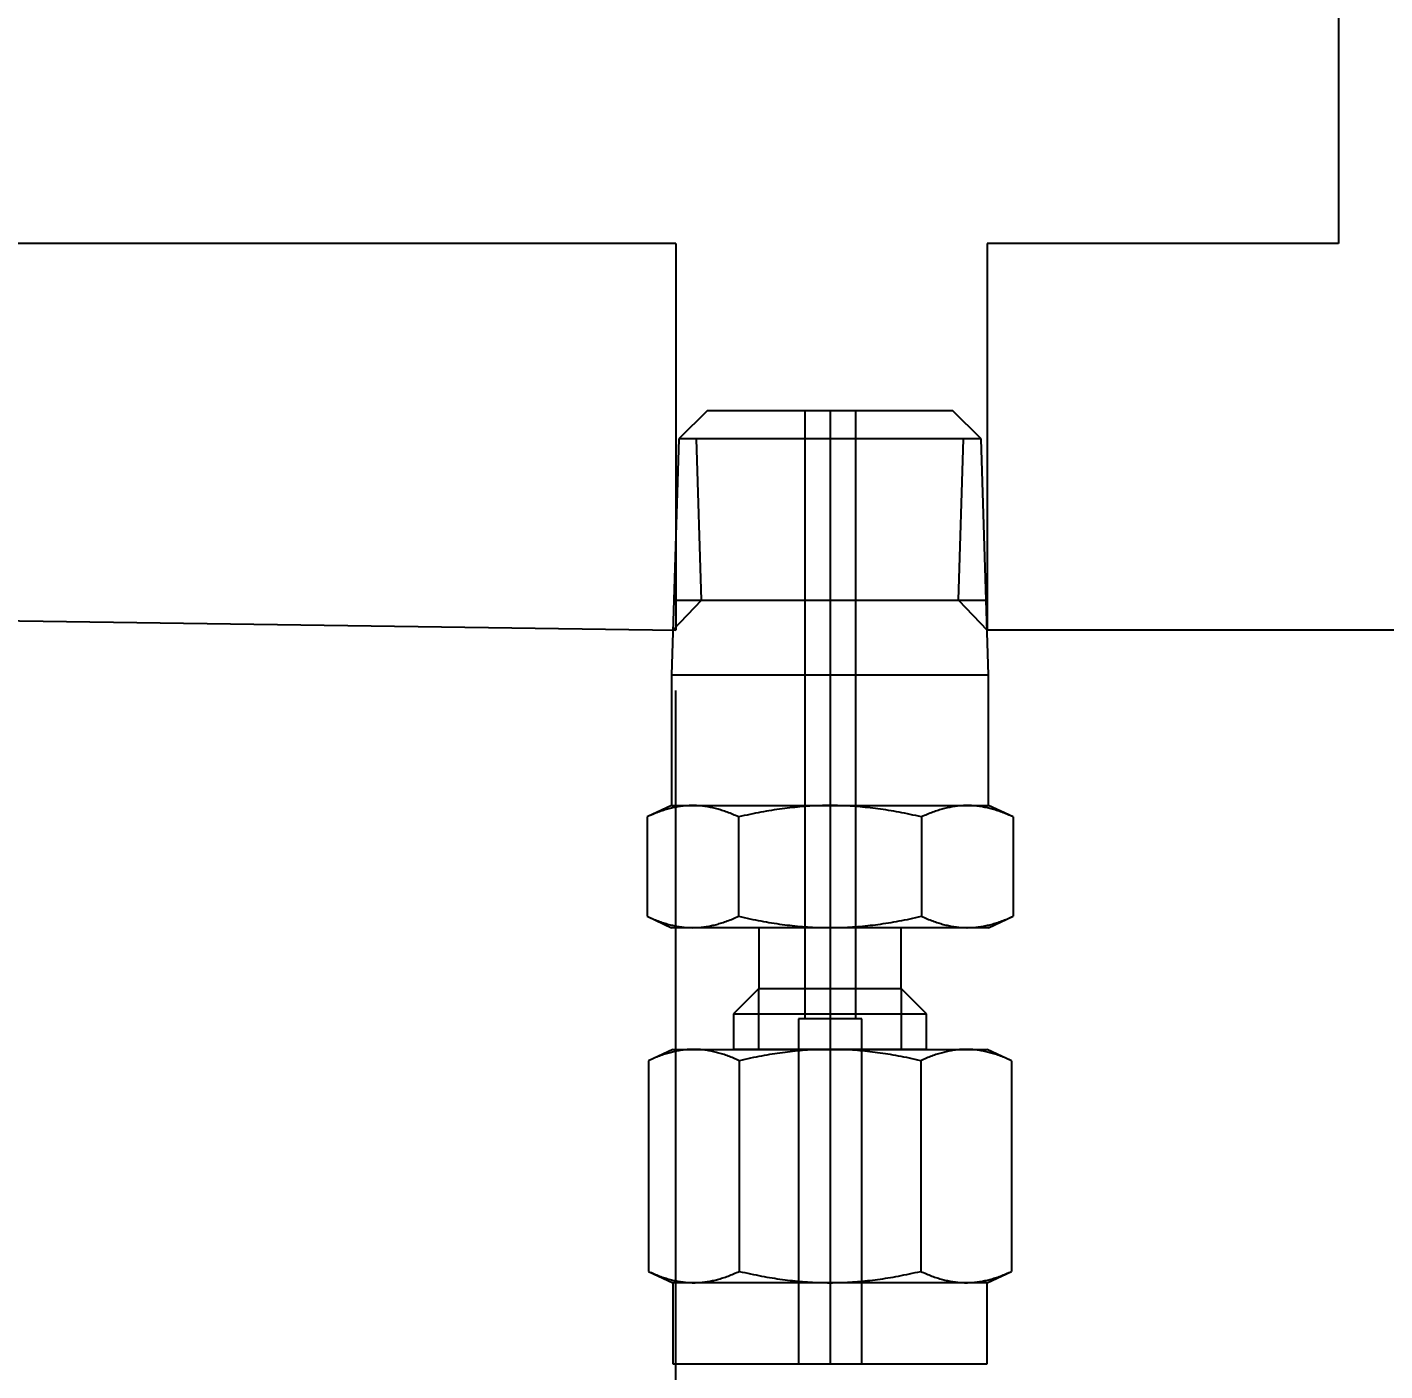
# Model space of a CAD drawing. Header units: inches. Extents: x 8.2 to 16.79, y 19.82 to 25.52.
# Drawn here: x 13.709 to 15.048, y 21.837 to 23.162 of the extents above; entities that cross this region are included whole.
import ezdxf

# ---------------------------------------------------------------- set-up
doc = ezdxf.new("R2010")
doc.units = ezdxf.units.IN
doc.header["$MEASUREMENT"] = 0
doc.linetypes.add('CENTER2', pattern=[28.575, 19.05, -3.175, 3.175, -3.175])
doc.linetypes.add('HIDDEN2', pattern=[4.7625, 3.175, -1.5875])
for name, color, linetype in [('TRDETAIL2', 7, 'Continuous'), ('TRDETAIL3', 7, 'Continuous'), ('TRMODEL1', 7, 'Continuous'), ('TRMODEL3', 7, 'Continuous')]:
    doc.layers.add(name, color=color, linetype=linetype)
doc.styles.get("Standard").update_dxf_attribs({"font": 'Arial.ttf'})
doc.dimstyles.get("Standard").update_dxf_attribs({"dimtxt": 0.18, "dimasz": 0.18, "dimexe": 0.18, "dimexo": 0.0625, "dimgap": 0.09, "dimtad": 0, "dimtih": 1, "dimtoh": 1, "dimdec": 4, "dimzin": 0, "dimdsep": 46, "dimtxsty": 'Standard', "dimcen": 0.09, "dimadec": 0, "dimazin": 0, "dimtfac": 1, "dimtdec": 4, "dimtofl": 0, "dimtmove": 0, "dimatfit": 3, "dimfxl": 1, "dimtolj": 1, "dimtzin": 0, "dimarcsym": 0})

# ---------------------------------------------------------------- blocks, each defined once
blk = doc.blocks.new('*D18')
at = {"color": 0, "lineweight": -2, "transparency": 16777216}
for p, q in [((14.3485, 22.508), (14.3485, 21.215)), ((15.3486, 22.5052), (15.3486, 21.215)), ((14.1685, 21.395), (13.9885, 21.395)), ((15.5286, 21.395), (15.7086, 21.395))]:
    blk.add_line(p, q, dxfattribs=at)
at = {"color": 0, "transparency": 16777216}
for points in [[(14.1685, 21.425), (14.1685, 21.365), (14.3485, 21.395)], [(15.5286, 21.425), (15.5286, 21.365), (15.3486, 21.395)]]:
    blk.add_solid(points, dxfattribs=at)
at = {"layer": 'Defpoints', "color": 0, "transparency": 16777216}
for p in [(14.3485, 22.5705), (15.3486, 22.5677), (14.3485, 21.395)]:
    blk.add_point(p, dxfattribs=at)
at = {"color": 0, "transparency": 16777216, "insert": (14.8486, 21.395), "char_height": 0.18, "width": 0.694952, "attachment_point": 5}
blk.add_mtext('\\A1;1.0000', dxfattribs=at)
blk = doc.blocks.new('*D19')
at = {"color": 0, "lineweight": -2, "transparency": 16777216}
for p, q in [((16.6094, 23.3789), (16.6094, 23.5589)), ((15.0646, 23.1989), (16.7894, 23.1989)), ((15.0646, 22.9489), (16.7894, 22.9489)), ((16.6094, 22.7689), (16.6094, 22.5889)), ((16.6094, 22.5889), (16.4294, 22.5889))]:
    blk.add_line(p, q, dxfattribs=at)
at = {"color": 0, "transparency": 16777216}
for points in [[(16.5794, 23.3789), (16.6394, 23.3789), (16.6094, 23.1989)], [(16.5794, 22.7689), (16.6394, 22.7689), (16.6094, 22.9489)]]:
    blk.add_solid(points, dxfattribs=at)
at = {"layer": 'Defpoints', "color": 0, "transparency": 16777216}
for p in [(15.0021, 23.1989), (15.0021, 22.9489), (16.6094, 22.9489)]:
    blk.add_point(p, dxfattribs=at)
at = {"color": 0, "transparency": 16777216, "insert": (15.9661, 22.5889), "char_height": 0.18, "attachment_point": 5}
blk.add_mtext('\\A1;0.2500', dxfattribs=at)

msp = doc.modelspace()

# ---------------------------------------------------------------- linework, layer by layer
for p, q in [((15.00207, 23.1989), (15.00207, 22.9489)), ((14.34853, 22.9489), (13.65554, 22.9489)), ((15.00207, 22.9489), (14.65555, 22.9489)), ((13.65553, 22.57759), (14.34853, 22.56766)), ((15.34858, 22.56766), (14.65555, 22.56766))]:
    msp.add_line(p, q)
at = {"color": 0}
for p, q in [((14.34853, 22.9489), (14.34853, 22.56766)), ((14.65555, 22.9489), (14.65555, 22.56766))]:
    msp.add_line(p, q, dxfattribs=at)
at = {"layer": 'TRDETAIL2', "color": 252, "linetype": 'HIDDEN2'}
for p, q in [((14.47569, 22.7843), (14.47569, 22.1843)), ((14.52569, 22.7843), (14.52569, 22.1843)), ((14.53194, 22.1843), (14.46944, 22.1843)), ((14.46944, 22.1843), (14.46944, 21.8443)), ((14.53194, 21.8443), (14.53194, 22.1843))]:
    msp.add_line(p, q, dxfattribs=at)
at = {"layer": 'TRDETAIL3', "color": 252, "linetype": 'CENTER2'}
msp.add_line((14.50069, 22.7843), (14.50069, 21.8443), dxfattribs=at)
at = {"layer": 'TRMODEL1', "color": 252, "linetype": 'Continuous'}
for p, q in [((14.37989, 22.7843), (14.35169, 22.7561)), ((14.37989, 22.7843), (14.62149, 22.7843)), ((14.64969, 22.7561), (14.62149, 22.7843)), ((14.35169, 22.7561), (14.34444, 22.5232)), ((14.64969, 22.7561), (14.35169, 22.7561)), ((14.65694, 22.5232), (14.64969, 22.7561)), ((14.34675, 22.5973), (14.65463, 22.5973)), ((14.65694, 22.5232), (14.34444, 22.5232)), ((14.34444, 22.5232), (14.34444, 22.3947)), ((14.65694, 22.3947), (14.65694, 22.5232)), ((14.34444, 22.3947), (14.32027, 22.38343)), ((14.34174, 22.39144), (14.34046, 22.39109)), ((14.34301, 22.39177), (14.34174, 22.39144)), ((14.34428, 22.39209), (14.34301, 22.39177)), ((14.34553, 22.39239), (14.34428, 22.39209)), ((14.34444, 22.3947), (14.36537, 22.3947)), ((14.34679, 22.39267), (14.34553, 22.39239)), ((14.34804, 22.39293), (14.34679, 22.39267)), ((14.34929, 22.39317), (14.34804, 22.39293)), ((14.35053, 22.3934), (14.34929, 22.39317)), ((14.35177, 22.39361), (14.35053, 22.3934)), ((14.35301, 22.39379), (14.35177, 22.39361)), ((14.35425, 22.39397), (14.35301, 22.39379)), ((14.35548, 22.39412), (14.35425, 22.39397)), ((14.35672, 22.39426), (14.35548, 22.39412)), ((14.35795, 22.39437), (14.35672, 22.39426)), ((14.35919, 22.39447), (14.35795, 22.39437)), ((14.36042, 22.39455), (14.35919, 22.39447)), ((14.36166, 22.39462), (14.36042, 22.39455)), ((14.36289, 22.39466), (14.36166, 22.39462)), ((14.36413, 22.39469), (14.36289, 22.39466)), ((14.36537, 22.3947), (14.36413, 22.39469)), ((14.36537, 22.3947), (14.50069, 22.3947)), ((14.36661, 22.39469), (14.36537, 22.3947)), ((14.36785, 22.39466), (14.36661, 22.39469)), ((14.36909, 22.39462), (14.36785, 22.39466)), ((14.37032, 22.39455), (14.36909, 22.39462)), ((14.37156, 22.39447), (14.37032, 22.39455)), ((14.37279, 22.39437), (14.37156, 22.39447)), ((14.37402, 22.39426), (14.37279, 22.39437)), ((14.37526, 22.39412), (14.37402, 22.39426)), ((14.37649, 22.39397), (14.37526, 22.39412)), ((14.37773, 22.39379), (14.37649, 22.39397)), ((14.37897, 22.39361), (14.37773, 22.39379)), ((14.38021, 22.3934), (14.37897, 22.39361)), ((14.38145, 22.39317), (14.38021, 22.3934)), ((14.3827, 22.39293), (14.38145, 22.39317)), ((14.38395, 22.39267), (14.3827, 22.39293)), ((14.38521, 22.39239), (14.38395, 22.39267)), ((14.38647, 22.39209), (14.38521, 22.39239)), ((14.38773, 22.39177), (14.38647, 22.39209)), ((14.389, 22.39144), (14.38773, 22.39177)), ((14.39028, 22.39109), (14.389, 22.39144)), ((14.45343, 22.39144), (14.45087, 22.39109)), ((14.45597, 22.39177), (14.45343, 22.39144)), ((14.4585, 22.39209), (14.45597, 22.39177)), ((14.46101, 22.39239), (14.4585, 22.39209)), ((14.46352, 22.39267), (14.46101, 22.39239)), ((14.46603, 22.39293), (14.46352, 22.39267)), ((14.46852, 22.39317), (14.46603, 22.39293)), ((14.47101, 22.3934), (14.46852, 22.39317)), ((14.47349, 22.39361), (14.47101, 22.3934)), ((14.47597, 22.39379), (14.47349, 22.39361)), ((14.47844, 22.39397), (14.47597, 22.39379)), ((14.48091, 22.39412), (14.47844, 22.39397)), ((14.48338, 22.39426), (14.48091, 22.39412)), ((14.48585, 22.39437), (14.48338, 22.39426)), ((14.48832, 22.39447), (14.48585, 22.39437)), ((14.49079, 22.39455), (14.48832, 22.39447)), ((14.49326, 22.39462), (14.49079, 22.39455)), ((14.49573, 22.39466), (14.49326, 22.39462)), ((14.49821, 22.39469), (14.49573, 22.39466)), ((14.50069, 22.3947), (14.49821, 22.39469)), ((14.50069, 22.3947), (14.636, 22.3947)), ((14.50317, 22.39469), (14.50069, 22.3947)), ((14.50564, 22.39466), (14.50317, 22.39469)), ((14.50812, 22.39462), (14.50564, 22.39466)), ((14.51059, 22.39455), (14.50812, 22.39462)), ((14.51306, 22.39447), (14.51059, 22.39455)), ((14.51552, 22.39437), (14.51306, 22.39447)), ((14.51799, 22.39426), (14.51552, 22.39437)), ((14.52046, 22.39412), (14.51799, 22.39426)), ((14.52293, 22.39397), (14.52046, 22.39412)), ((14.52541, 22.39379), (14.52293, 22.39397)), ((14.52788, 22.39361), (14.52541, 22.39379)), ((14.53037, 22.3934), (14.52788, 22.39361)), ((14.53285, 22.39317), (14.53037, 22.3934)), ((14.53535, 22.39293), (14.53285, 22.39317)), ((14.53785, 22.39267), (14.53535, 22.39293)), ((14.54036, 22.39239), (14.53785, 22.39267)), ((14.54288, 22.39209), (14.54036, 22.39239)), ((14.54541, 22.39177), (14.54288, 22.39209)), ((14.54795, 22.39144), (14.54541, 22.39177)), ((14.5505, 22.39109), (14.54795, 22.39144)), ((14.61237, 22.39144), (14.6111, 22.39109)), ((14.61364, 22.39177), (14.61237, 22.39144)), ((14.61491, 22.39209), (14.61364, 22.39177)), ((14.61617, 22.39239), (14.61491, 22.39209)), ((14.61742, 22.39267), (14.61617, 22.39239)), ((14.61867, 22.39293), (14.61742, 22.39267)), ((14.61992, 22.39317), (14.61867, 22.39293)), ((14.62117, 22.3934), (14.61992, 22.39317)), ((14.62241, 22.39361), (14.62117, 22.3934)), ((14.62365, 22.39379), (14.62241, 22.39361)), ((14.62488, 22.39397), (14.62365, 22.39379)), ((14.62612, 22.39412), (14.62488, 22.39397)), ((14.62735, 22.39426), (14.62612, 22.39412)), ((14.62859, 22.39437), (14.62735, 22.39426)), ((14.62982, 22.39447), (14.62859, 22.39437)), ((14.63105, 22.39455), (14.62982, 22.39447)), ((14.63229, 22.39462), (14.63105, 22.39455)), ((14.63353, 22.39466), (14.63229, 22.39462)), ((14.63476, 22.39469), (14.63353, 22.39466)), ((14.636, 22.3947), (14.63476, 22.39469)), ((14.636, 22.3947), (14.65694, 22.3947)), ((14.63724, 22.39469), (14.636, 22.3947)), ((14.63848, 22.39466), (14.63724, 22.39469)), ((14.63972, 22.39462), (14.63848, 22.39466)), ((14.64095, 22.39455), (14.63972, 22.39462)), ((14.64219, 22.39447), (14.64095, 22.39455)), ((14.64342, 22.39437), (14.64219, 22.39447)), ((14.64466, 22.39426), (14.64342, 22.39437)), ((14.64589, 22.39412), (14.64466, 22.39426)), ((14.64713, 22.39397), (14.64589, 22.39412)), ((14.64836, 22.39379), (14.64713, 22.39397)), ((14.6496, 22.39361), (14.64836, 22.39379)), ((14.65084, 22.3934), (14.6496, 22.39361)), ((14.65209, 22.39317), (14.65084, 22.3934)), ((14.65334, 22.39293), (14.65209, 22.39317)), ((14.65459, 22.39267), (14.65334, 22.39293)), ((14.65584, 22.39239), (14.65459, 22.39267)), ((14.6571, 22.39209), (14.65584, 22.39239)), ((14.68111, 22.38343), (14.65694, 22.3947)), ((14.65837, 22.39177), (14.6571, 22.39209)), ((14.65964, 22.39144), (14.65837, 22.39177)), ((14.66091, 22.39109), (14.65964, 22.39144)), ((14.32169, 22.38409), (14.32027, 22.38343)), ((14.32027, 22.38343), (14.32027, 22.28557)), ((14.32311, 22.38472), (14.32169, 22.38409)), ((14.3245, 22.38533), (14.32311, 22.38472)), ((14.32589, 22.38593), (14.3245, 22.38533)), ((14.32727, 22.3865), (14.32589, 22.38593)), ((14.32863, 22.38704), (14.32727, 22.3865)), ((14.32998, 22.38757), (14.32863, 22.38704)), ((14.33132, 22.38808), (14.32998, 22.38757)), ((14.33265, 22.38857), (14.33132, 22.38808)), ((14.33398, 22.38904), (14.33265, 22.38857)), ((14.33529, 22.38949), (14.33398, 22.38904)), ((14.33659, 22.38991), (14.33529, 22.38949)), ((14.33789, 22.39032), (14.33659, 22.38991)), ((14.33918, 22.39072), (14.33789, 22.39032)), ((14.34046, 22.39109), (14.33918, 22.39072)), ((14.39156, 22.39072), (14.39028, 22.39109)), ((14.39285, 22.39032), (14.39156, 22.39072)), ((14.39415, 22.38991), (14.39285, 22.39032)), ((14.39545, 22.38949), (14.39415, 22.38991)), ((14.39677, 22.38904), (14.39545, 22.38949)), ((14.39809, 22.38857), (14.39677, 22.38904)), ((14.39942, 22.38808), (14.39809, 22.38857)), ((14.40076, 22.38757), (14.39942, 22.38808)), ((14.40211, 22.38704), (14.40076, 22.38757)), ((14.40348, 22.3865), (14.40211, 22.38704)), ((14.40485, 22.38593), (14.40348, 22.3865)), ((14.40624, 22.38533), (14.40485, 22.38593)), ((14.40764, 22.38472), (14.40624, 22.38533)), ((14.40905, 22.38409), (14.40764, 22.38472)), ((14.41048, 22.38343), (14.40905, 22.38409)), ((14.41333, 22.38409), (14.41048, 22.38343)), ((14.41048, 22.38343), (14.41048, 22.28557)), ((14.41616, 22.38472), (14.41333, 22.38409)), ((14.41895, 22.38533), (14.41616, 22.38472)), ((14.42173, 22.38593), (14.41895, 22.38533)), ((14.42448, 22.3865), (14.42173, 22.38593)), ((14.4272, 22.38704), (14.42448, 22.3865)), ((14.42991, 22.38757), (14.4272, 22.38704)), ((14.43259, 22.38808), (14.42991, 22.38757)), ((14.43525, 22.38857), (14.43259, 22.38808)), ((14.4379, 22.38904), (14.43525, 22.38857)), ((14.44052, 22.38949), (14.4379, 22.38904)), ((14.44313, 22.38991), (14.44052, 22.38949)), ((14.44573, 22.39032), (14.44313, 22.38991)), ((14.44831, 22.39072), (14.44573, 22.39032)), ((14.45087, 22.39109), (14.44831, 22.39072)), ((14.55307, 22.39072), (14.5505, 22.39109)), ((14.55565, 22.39032), (14.55307, 22.39072)), ((14.55824, 22.38991), (14.55565, 22.39032)), ((14.56085, 22.38949), (14.55824, 22.38991)), ((14.56348, 22.38904), (14.56085, 22.38949)), ((14.56612, 22.38857), (14.56348, 22.38904)), ((14.56879, 22.38808), (14.56612, 22.38857)), ((14.57147, 22.38757), (14.56879, 22.38808)), ((14.57417, 22.38704), (14.57147, 22.38757)), ((14.5769, 22.3865), (14.57417, 22.38704)), ((14.57965, 22.38593), (14.5769, 22.3865)), ((14.58242, 22.38533), (14.57965, 22.38593)), ((14.58522, 22.38472), (14.58242, 22.38533)), ((14.58805, 22.38409), (14.58522, 22.38472)), ((14.5909, 22.38343), (14.58805, 22.38409)), ((14.59233, 22.38409), (14.5909, 22.38343)), ((14.5909, 22.38343), (14.5909, 22.28557)), ((14.59374, 22.38472), (14.59233, 22.38409)), ((14.59514, 22.38533), (14.59374, 22.38472)), ((14.59652, 22.38593), (14.59514, 22.38533)), ((14.5979, 22.3865), (14.59652, 22.38593)), ((14.59926, 22.38704), (14.5979, 22.3865)), ((14.60061, 22.38757), (14.59926, 22.38704)), ((14.60196, 22.38808), (14.60061, 22.38757)), ((14.60329, 22.38857), (14.60196, 22.38808)), ((14.60461, 22.38904), (14.60329, 22.38857)), ((14.60592, 22.38949), (14.60461, 22.38904)), ((14.60723, 22.38991), (14.60592, 22.38949)), ((14.60852, 22.39032), (14.60723, 22.38991)), ((14.60981, 22.39072), (14.60852, 22.39032)), ((14.6111, 22.39109), (14.60981, 22.39072)), ((14.66219, 22.39072), (14.66091, 22.39109)), ((14.66348, 22.39032), (14.66219, 22.39072)), ((14.66478, 22.38991), (14.66348, 22.39032)), ((14.66609, 22.38949), (14.66478, 22.38991)), ((14.6674, 22.38904), (14.66609, 22.38949)), ((14.66872, 22.38857), (14.6674, 22.38904)), ((14.67005, 22.38808), (14.66872, 22.38857)), ((14.6714, 22.38757), (14.67005, 22.38808)), ((14.67275, 22.38704), (14.6714, 22.38757)), ((14.67411, 22.3865), (14.67275, 22.38704)), ((14.67548, 22.38593), (14.67411, 22.3865)), ((14.67687, 22.38533), (14.67548, 22.38593)), ((14.67827, 22.38472), (14.67687, 22.38533)), ((14.67968, 22.38409), (14.67827, 22.38472)), ((14.68111, 22.38343), (14.67968, 22.38409)), ((14.68111, 22.38343), (14.68111, 22.28557)), ((14.32027, 22.28557), (14.32169, 22.28491)), ((14.32027, 22.28557), (14.34444, 22.2743)), ((14.32169, 22.28491), (14.32311, 22.28428)), ((14.40764, 22.28428), (14.40905, 22.28491)), ((14.40905, 22.28491), (14.41048, 22.28557)), ((14.41048, 22.28557), (14.41333, 22.28491)), ((14.41333, 22.28491), (14.41616, 22.28428)), ((14.58522, 22.28428), (14.58805, 22.28491)), ((14.58805, 22.28491), (14.5909, 22.28557)), ((14.5909, 22.28557), (14.59233, 22.28491)), ((14.59233, 22.28491), (14.59374, 22.28428)), ((14.65694, 22.2743), (14.68111, 22.28557)), ((14.67827, 22.28428), (14.67968, 22.28491)), ((14.67968, 22.28491), (14.68111, 22.28557)), ((14.32311, 22.28428), (14.3245, 22.28367)), ((14.3245, 22.28367), (14.32589, 22.28308)), ((14.32589, 22.28308), (14.32727, 22.28251)), ((14.32727, 22.28251), (14.32863, 22.28196)), ((14.32863, 22.28196), (14.32998, 22.28143)), ((14.32998, 22.28143), (14.33132, 22.28092)), ((14.33132, 22.28092), (14.33265, 22.28043)), ((14.33265, 22.28043), (14.33398, 22.27996)), ((14.33398, 22.27996), (14.33529, 22.27952)), ((14.33529, 22.27952), (14.33659, 22.27909)), ((14.33659, 22.27909), (14.33789, 22.27868)), ((14.33789, 22.27868), (14.33918, 22.27829)), ((14.33918, 22.27829), (14.34046, 22.27791)), ((14.34046, 22.27791), (14.34174, 22.27756)), ((14.34174, 22.27756), (14.34301, 22.27723)), ((14.34301, 22.27723), (14.34428, 22.27691)), ((14.34428, 22.27691), (14.34553, 22.27661)), ((14.36537, 22.2743), (14.34444, 22.2743)), ((14.34553, 22.27661), (14.34679, 22.27633)), ((14.34679, 22.27633), (14.34804, 22.27607)), ((14.34804, 22.27607), (14.34929, 22.27583)), ((14.34929, 22.27583), (14.35053, 22.2756)), ((14.35053, 22.2756), (14.35177, 22.2754)), ((14.35177, 22.2754), (14.35301, 22.27521)), ((14.35301, 22.27521), (14.35425, 22.27504)), ((14.35425, 22.27504), (14.35548, 22.27488)), ((14.35548, 22.27488), (14.35672, 22.27475)), ((14.35672, 22.27475), (14.35795, 22.27463)), ((14.35795, 22.27463), (14.35919, 22.27453)), ((14.35919, 22.27453), (14.36042, 22.27445)), ((14.36042, 22.27445), (14.36166, 22.27438)), ((14.36166, 22.27438), (14.36289, 22.27434)), ((14.36289, 22.27434), (14.36413, 22.27431)), ((14.36413, 22.27431), (14.36537, 22.2743)), ((14.36537, 22.2743), (14.36661, 22.27431)), ((14.50069, 22.2743), (14.36537, 22.2743)), ((14.36661, 22.27431), (14.36785, 22.27434)), ((14.36785, 22.27434), (14.36909, 22.27438)), ((14.36909, 22.27438), (14.37032, 22.27445)), ((14.37032, 22.27445), (14.37156, 22.27453)), ((14.37156, 22.27453), (14.37279, 22.27463)), ((14.37279, 22.27463), (14.37402, 22.27475)), ((14.37402, 22.27475), (14.37526, 22.27488)), ((14.37526, 22.27488), (14.37649, 22.27504)), ((14.37649, 22.27504), (14.37773, 22.27521)), ((14.37773, 22.27521), (14.37897, 22.2754)), ((14.37897, 22.2754), (14.38021, 22.2756)), ((14.38021, 22.2756), (14.38145, 22.27583)), ((14.38145, 22.27583), (14.3827, 22.27607)), ((14.3827, 22.27607), (14.38395, 22.27633)), ((14.38395, 22.27633), (14.38521, 22.27661)), ((14.38521, 22.27661), (14.38647, 22.27691)), ((14.38647, 22.27691), (14.38773, 22.27723)), ((14.38773, 22.27723), (14.389, 22.27756)), ((14.389, 22.27756), (14.39028, 22.27791)), ((14.39028, 22.27791), (14.39156, 22.27829)), ((14.39156, 22.27829), (14.39285, 22.27868)), ((14.39285, 22.27868), (14.39415, 22.27909)), ((14.39415, 22.27909), (14.39545, 22.27952)), ((14.39545, 22.27952), (14.39677, 22.27996)), ((14.39677, 22.27996), (14.39809, 22.28043)), ((14.39809, 22.28043), (14.39942, 22.28092)), ((14.39942, 22.28092), (14.40076, 22.28143)), ((14.40076, 22.28143), (14.40211, 22.28196)), ((14.40211, 22.28196), (14.40348, 22.28251)), ((14.40348, 22.28251), (14.40485, 22.28308)), ((14.40485, 22.28308), (14.40624, 22.28367)), ((14.40624, 22.28367), (14.40764, 22.28428)), ((14.41616, 22.28428), (14.41895, 22.28367)), ((14.41895, 22.28367), (14.42173, 22.28308)), ((14.42173, 22.28308), (14.42448, 22.28251)), ((14.42448, 22.28251), (14.4272, 22.28196)), ((14.4272, 22.28196), (14.42991, 22.28143)), ((14.42991, 22.28143), (14.43259, 22.28092)), ((14.43049, 22.2743), (14.43049, 22.2143)), ((14.43259, 22.28092), (14.43525, 22.28043)), ((14.43525, 22.28043), (14.4379, 22.27996)), ((14.4379, 22.27996), (14.44052, 22.27952)), ((14.44052, 22.27952), (14.44313, 22.27909)), ((14.44313, 22.27909), (14.44573, 22.27868)), ((14.44573, 22.27868), (14.44831, 22.27829)), ((14.44831, 22.27829), (14.45087, 22.27791)), ((14.45087, 22.27791), (14.45343, 22.27756)), ((14.45343, 22.27756), (14.45597, 22.27723)), ((14.45597, 22.27723), (14.4585, 22.27691)), ((14.4585, 22.27691), (14.46101, 22.27661)), ((14.46101, 22.27661), (14.46352, 22.27633)), ((14.46352, 22.27633), (14.46603, 22.27607)), ((14.46603, 22.27607), (14.46852, 22.27583)), ((14.46852, 22.27583), (14.47101, 22.2756)), ((14.47101, 22.2756), (14.47349, 22.2754)), ((14.47349, 22.2754), (14.47597, 22.27521)), ((14.47597, 22.27521), (14.47844, 22.27504)), ((14.47844, 22.27504), (14.48091, 22.27488)), ((14.48091, 22.27488), (14.48338, 22.27475)), ((14.48338, 22.27475), (14.48585, 22.27463)), ((14.48585, 22.27463), (14.48832, 22.27453)), ((14.48832, 22.27453), (14.49079, 22.27445)), ((14.49079, 22.27445), (14.49326, 22.27438)), ((14.49326, 22.27438), (14.49573, 22.27434)), ((14.49573, 22.27434), (14.49821, 22.27431)), ((14.49821, 22.27431), (14.50069, 22.2743)), ((14.50069, 22.2743), (14.50317, 22.27431)), ((14.636, 22.2743), (14.50069, 22.2743)), ((14.50317, 22.27431), (14.50564, 22.27434)), ((14.50564, 22.27434), (14.50812, 22.27438)), ((14.50812, 22.27438), (14.51059, 22.27445)), ((14.51059, 22.27445), (14.51306, 22.27453)), ((14.51306, 22.27453), (14.51552, 22.27463)), ((14.51552, 22.27463), (14.51799, 22.27475)), ((14.51799, 22.27475), (14.52046, 22.27488)), ((14.52046, 22.27488), (14.52293, 22.27504)), ((14.52293, 22.27504), (14.52541, 22.27521)), ((14.52541, 22.27521), (14.52788, 22.2754)), ((14.52788, 22.2754), (14.53037, 22.2756)), ((14.53037, 22.2756), (14.53285, 22.27583)), ((14.53285, 22.27583), (14.53535, 22.27607)), ((14.53535, 22.27607), (14.53785, 22.27633)), ((14.53785, 22.27633), (14.54036, 22.27661)), ((14.54036, 22.27661), (14.54288, 22.27691)), ((14.54288, 22.27691), (14.54541, 22.27723)), ((14.54541, 22.27723), (14.54795, 22.27756)), ((14.54795, 22.27756), (14.5505, 22.27791)), ((14.5505, 22.27791), (14.55307, 22.27829)), ((14.55307, 22.27829), (14.55565, 22.27868)), ((14.55565, 22.27868), (14.55824, 22.27909)), ((14.55824, 22.27909), (14.56085, 22.27952)), ((14.56085, 22.27952), (14.56348, 22.27996)), ((14.56348, 22.27996), (14.56612, 22.28043)), ((14.56612, 22.28043), (14.56879, 22.28092)), ((14.56879, 22.28092), (14.57147, 22.28143)), ((14.57089, 22.2143), (14.57089, 22.2743)), ((14.57147, 22.28143), (14.57417, 22.28196)), ((14.57417, 22.28196), (14.5769, 22.28251)), ((14.5769, 22.28251), (14.57965, 22.28308)), ((14.57965, 22.28308), (14.58242, 22.28367)), ((14.58242, 22.28367), (14.58522, 22.28428)), ((14.59374, 22.28428), (14.59514, 22.28367)), ((14.59514, 22.28367), (14.59652, 22.28308)), ((14.59652, 22.28308), (14.5979, 22.28251)), ((14.5979, 22.28251), (14.59926, 22.28196)), ((14.59926, 22.28196), (14.60061, 22.28143)), ((14.60061, 22.28143), (14.60196, 22.28092)), ((14.60196, 22.28092), (14.60329, 22.28043)), ((14.60329, 22.28043), (14.60461, 22.27996)), ((14.60461, 22.27996), (14.60592, 22.27952)), ((14.60592, 22.27952), (14.60723, 22.27909)), ((14.60723, 22.27909), (14.60852, 22.27868)), ((14.60852, 22.27868), (14.60981, 22.27829)), ((14.60981, 22.27829), (14.6111, 22.27791)), ((14.6111, 22.27791), (14.61237, 22.27756)), ((14.61237, 22.27756), (14.61364, 22.27723)), ((14.61364, 22.27723), (14.61491, 22.27691)), ((14.61491, 22.27691), (14.61617, 22.27661)), ((14.61617, 22.27661), (14.61742, 22.27633)), ((14.61742, 22.27633), (14.61867, 22.27607)), ((14.61867, 22.27607), (14.61992, 22.27583)), ((14.61992, 22.27583), (14.62117, 22.2756)), ((14.62117, 22.2756), (14.62241, 22.2754)), ((14.62241, 22.2754), (14.62365, 22.27521)), ((14.62365, 22.27521), (14.62488, 22.27504)), ((14.62488, 22.27504), (14.62612, 22.27488)), ((14.62612, 22.27488), (14.62735, 22.27475)), ((14.62735, 22.27475), (14.62859, 22.27463)), ((14.62859, 22.27463), (14.62982, 22.27453)), ((14.62982, 22.27453), (14.63105, 22.27445)), ((14.63105, 22.27445), (14.63229, 22.27438)), ((14.63229, 22.27438), (14.63353, 22.27434)), ((14.63353, 22.27434), (14.63476, 22.27431)), ((14.63476, 22.27431), (14.636, 22.2743)), ((14.636, 22.2743), (14.63724, 22.27431)), ((14.65694, 22.2743), (14.636, 22.2743)), ((14.63724, 22.27431), (14.63848, 22.27434)), ((14.63848, 22.27434), (14.63972, 22.27438)), ((14.63972, 22.27438), (14.64095, 22.27445)), ((14.64095, 22.27445), (14.64219, 22.27453)), ((14.64219, 22.27453), (14.64342, 22.27463)), ((14.64342, 22.27463), (14.64466, 22.27475)), ((14.64466, 22.27475), (14.64589, 22.27488)), ((14.64589, 22.27488), (14.64713, 22.27504)), ((14.64713, 22.27504), (14.64836, 22.27521)), ((14.64836, 22.27521), (14.6496, 22.2754)), ((14.6496, 22.2754), (14.65084, 22.2756)), ((14.65084, 22.2756), (14.65209, 22.27583)), ((14.65209, 22.27583), (14.65334, 22.27607)), ((14.65334, 22.27607), (14.65459, 22.27633)), ((14.65459, 22.27633), (14.65584, 22.27661)), ((14.65584, 22.27661), (14.6571, 22.27691)), ((14.6571, 22.27691), (14.65837, 22.27723)), ((14.65837, 22.27723), (14.65964, 22.27756)), ((14.65964, 22.27756), (14.66091, 22.27791)), ((14.66091, 22.27791), (14.66219, 22.27829)), ((14.66219, 22.27829), (14.66348, 22.27868)), ((14.66348, 22.27868), (14.66478, 22.27909)), ((14.66478, 22.27909), (14.66609, 22.27952)), ((14.66609, 22.27952), (14.6674, 22.27996)), ((14.6674, 22.27996), (14.66872, 22.28043)), ((14.66872, 22.28043), (14.67005, 22.28092)), ((14.67005, 22.28092), (14.6714, 22.28143)), ((14.6714, 22.28143), (14.67275, 22.28196)), ((14.67275, 22.28196), (14.67411, 22.28251)), ((14.67411, 22.28251), (14.67548, 22.28308)), ((14.67548, 22.28308), (14.67687, 22.28367)), ((14.67687, 22.28367), (14.67827, 22.28428)), ((14.43049, 22.2143), (14.40569, 22.1895)), ((14.43049, 22.2143), (14.57089, 22.2143)), ((14.59569, 22.1895), (14.57089, 22.2143)), ((14.40569, 22.1895), (14.59569, 22.1895)), ((14.40569, 22.1895), (14.40569, 22.1543)), ((14.59569, 22.1543), (14.59569, 22.1895)), ((14.34569, 22.1543), (14.32171, 22.14312)), ((14.34175, 22.15072), (14.34047, 22.15035)), ((14.34301, 22.15107), (14.34175, 22.15072)), ((14.34427, 22.1514), (14.34301, 22.15107)), ((14.34553, 22.15171), (14.34427, 22.1514)), ((14.34678, 22.15201), (14.34553, 22.15171)), ((14.34569, 22.1543), (14.36645, 22.1543)), ((14.34802, 22.15228), (14.34678, 22.15201)), ((14.34926, 22.15254), (14.34802, 22.15228)), ((14.3505, 22.15278), (14.34926, 22.15254)), ((14.35173, 22.15301), (14.3505, 22.15278)), ((14.35296, 22.15321), (14.35173, 22.15301)), ((14.35419, 22.1534), (14.35296, 22.15321)), ((14.35542, 22.15357), (14.35419, 22.1534)), ((14.35665, 22.15372), (14.35542, 22.15357)), ((14.35787, 22.15386), (14.35665, 22.15372)), ((14.3591, 22.15398), (14.35787, 22.15386)), ((14.36032, 22.15407), (14.3591, 22.15398)), ((14.36154, 22.15416), (14.36032, 22.15407)), ((14.36277, 22.15422), (14.36154, 22.15416)), ((14.364, 22.15426), (14.36277, 22.15422)), ((14.36522, 22.15429), (14.364, 22.15426)), ((14.36645, 22.1543), (14.36522, 22.15429)), ((14.36768, 22.15429), (14.36645, 22.1543)), ((14.36645, 22.1543), (14.50069, 22.1543)), ((14.36891, 22.15426), (14.36768, 22.15429)), ((14.37014, 22.15422), (14.36891, 22.15426)), ((14.37136, 22.15416), (14.37014, 22.15422)), ((14.37259, 22.15407), (14.37136, 22.15416)), ((14.37381, 22.15398), (14.37259, 22.15407)), ((14.37504, 22.15386), (14.37381, 22.15398)), ((14.37626, 22.15372), (14.37504, 22.15386)), ((14.37749, 22.15357), (14.37626, 22.15372)), ((14.37871, 22.1534), (14.37749, 22.15357)), ((14.37994, 22.15321), (14.37871, 22.1534)), ((14.38117, 22.15301), (14.37994, 22.15321)), ((14.38241, 22.15278), (14.38117, 22.15301)), ((14.38365, 22.15254), (14.38241, 22.15278)), ((14.38489, 22.15228), (14.38365, 22.15254)), ((14.38613, 22.15201), (14.38489, 22.15228)), ((14.38738, 22.15171), (14.38613, 22.15201)), ((14.38864, 22.1514), (14.38738, 22.15171)), ((14.3899, 22.15107), (14.38864, 22.1514)), ((14.39116, 22.15072), (14.3899, 22.15107)), ((14.39243, 22.15035), (14.39116, 22.15072)), ((14.59569, 22.1543), (14.40569, 22.1543)), ((14.45127, 22.15072), (14.44873, 22.15035)), ((14.4538, 22.15107), (14.45127, 22.15072)), ((14.45632, 22.1514), (14.4538, 22.15107)), ((14.45883, 22.15171), (14.45632, 22.1514)), ((14.46133, 22.15201), (14.45883, 22.15171)), ((14.46382, 22.15228), (14.46133, 22.15201)), ((14.4663, 22.15254), (14.46382, 22.15228)), ((14.46878, 22.15278), (14.4663, 22.15254)), ((14.47125, 22.15301), (14.46878, 22.15278)), ((14.47371, 22.15321), (14.47125, 22.15301)), ((14.47617, 22.1534), (14.47371, 22.15321)), ((14.47862, 22.15357), (14.47617, 22.1534)), ((14.48107, 22.15372), (14.47862, 22.15357)), ((14.48352, 22.15386), (14.48107, 22.15372)), ((14.48597, 22.15398), (14.48352, 22.15386)), ((14.48842, 22.15407), (14.48597, 22.15398)), ((14.49087, 22.15416), (14.48842, 22.15407)), ((14.49332, 22.15422), (14.49087, 22.15416)), ((14.49577, 22.15426), (14.49332, 22.15422)), ((14.49823, 22.15429), (14.49577, 22.15426)), ((14.50069, 22.1543), (14.49823, 22.15429)), ((14.50315, 22.15429), (14.50069, 22.1543)), ((14.50069, 22.1543), (14.63492, 22.1543)), ((14.50561, 22.15426), (14.50315, 22.15429)), ((14.50806, 22.15422), (14.50561, 22.15426)), ((14.51051, 22.15416), (14.50806, 22.15422)), ((14.51296, 22.15407), (14.51051, 22.15416)), ((14.51541, 22.15398), (14.51296, 22.15407)), ((14.51785, 22.15386), (14.51541, 22.15398)), ((14.5203, 22.15372), (14.51785, 22.15386)), ((14.52275, 22.15357), (14.5203, 22.15372)), ((14.52521, 22.1534), (14.52275, 22.15357)), ((14.52767, 22.15321), (14.52521, 22.1534)), ((14.53013, 22.15301), (14.52767, 22.15321)), ((14.5326, 22.15278), (14.53013, 22.15301)), ((14.53507, 22.15254), (14.5326, 22.15278)), ((14.53755, 22.15228), (14.53507, 22.15254)), ((14.54004, 22.15201), (14.53755, 22.15228)), ((14.54254, 22.15171), (14.54004, 22.15201)), ((14.54505, 22.1514), (14.54254, 22.15171)), ((14.54757, 22.15107), (14.54505, 22.1514)), ((14.5501, 22.15072), (14.54757, 22.15107)), ((14.55265, 22.15035), (14.5501, 22.15072)), ((14.61021, 22.15072), (14.60894, 22.15035)), ((14.61148, 22.15107), (14.61021, 22.15072)), ((14.61274, 22.1514), (14.61148, 22.15107)), ((14.61399, 22.15171), (14.61274, 22.1514)), ((14.61524, 22.15201), (14.61399, 22.15171)), ((14.61649, 22.15228), (14.61524, 22.15201)), ((14.61773, 22.15254), (14.61649, 22.15228)), ((14.61897, 22.15278), (14.61773, 22.15254)), ((14.6202, 22.15301), (14.61897, 22.15278)), ((14.62143, 22.15321), (14.6202, 22.15301)), ((14.62266, 22.1534), (14.62143, 22.15321)), ((14.62389, 22.15357), (14.62266, 22.1534)), ((14.62511, 22.15372), (14.62389, 22.15357)), ((14.62634, 22.15386), (14.62511, 22.15372)), ((14.62756, 22.15398), (14.62634, 22.15386)), ((14.62879, 22.15407), (14.62756, 22.15398)), ((14.63001, 22.15416), (14.62879, 22.15407)), ((14.63124, 22.15422), (14.63001, 22.15416)), ((14.63246, 22.15426), (14.63124, 22.15422)), ((14.63369, 22.15429), (14.63246, 22.15426)), ((14.63492, 22.1543), (14.63369, 22.15429)), ((14.63492, 22.1543), (14.65569, 22.1543)), ((14.63615, 22.15429), (14.63492, 22.1543)), ((14.63738, 22.15426), (14.63615, 22.15429)), ((14.63861, 22.15422), (14.63738, 22.15426)), ((14.63983, 22.15416), (14.63861, 22.15422)), ((14.64106, 22.15407), (14.63983, 22.15416)), ((14.64228, 22.15398), (14.64106, 22.15407)), ((14.6435, 22.15386), (14.64228, 22.15398)), ((14.64473, 22.15372), (14.6435, 22.15386)), ((14.64596, 22.15357), (14.64473, 22.15372)), ((14.64718, 22.1534), (14.64596, 22.15357)), ((14.64841, 22.15321), (14.64718, 22.1534)), ((14.64964, 22.15301), (14.64841, 22.15321)), ((14.65088, 22.15278), (14.64964, 22.15301)), ((14.65211, 22.15254), (14.65088, 22.15278)), ((14.65335, 22.15228), (14.65211, 22.15254)), ((14.6546, 22.15201), (14.65335, 22.15228)), ((14.65585, 22.15171), (14.6546, 22.15201)), ((14.67967, 22.14312), (14.65569, 22.1543)), ((14.6571, 22.1514), (14.65585, 22.15171)), ((14.65836, 22.15107), (14.6571, 22.1514)), ((14.65963, 22.15072), (14.65836, 22.15107)), ((14.6609, 22.15035), (14.65963, 22.15072)), ((14.32312, 22.14377), (14.32171, 22.14312)), ((14.32171, 22.14312), (14.32171, 21.93548)), ((14.32453, 22.1444), (14.32312, 22.14377)), ((14.32591, 22.14501), (14.32453, 22.1444)), ((14.32729, 22.1456), (14.32591, 22.14501)), ((14.32865, 22.14616), (14.32729, 22.1456)), ((14.33001, 22.14671), (14.32865, 22.14616)), ((14.33135, 22.14723), (14.33001, 22.14671)), ((14.33268, 22.14773), (14.33135, 22.14723)), ((14.334, 22.14822), (14.33268, 22.14773)), ((14.33531, 22.14868), (14.334, 22.14822)), ((14.33661, 22.14913), (14.33531, 22.14868)), ((14.33791, 22.14955), (14.33661, 22.14913)), ((14.33919, 22.14996), (14.33791, 22.14955)), ((14.34047, 22.15035), (14.33919, 22.14996)), ((14.39371, 22.14996), (14.39243, 22.15035)), ((14.395, 22.14955), (14.39371, 22.14996)), ((14.3963, 22.14913), (14.395, 22.14955)), ((14.3976, 22.14868), (14.3963, 22.14913)), ((14.39891, 22.14822), (14.3976, 22.14868)), ((14.40023, 22.14773), (14.39891, 22.14822)), ((14.40156, 22.14723), (14.40023, 22.14773)), ((14.4029, 22.14671), (14.40156, 22.14723)), ((14.40425, 22.14616), (14.4029, 22.14671)), ((14.40562, 22.1456), (14.40425, 22.14616)), ((14.40699, 22.14501), (14.40562, 22.1456)), ((14.40838, 22.1444), (14.40699, 22.14501)), ((14.40978, 22.14377), (14.40838, 22.1444)), ((14.4112, 22.14312), (14.40978, 22.14377)), ((14.41403, 22.14377), (14.4112, 22.14312)), ((14.4112, 22.14312), (14.4112, 21.93548)), ((14.41683, 22.1444), (14.41403, 22.14377)), ((14.41961, 22.14501), (14.41683, 22.1444)), ((14.42236, 22.1456), (14.41961, 22.14501)), ((14.42509, 22.14616), (14.42236, 22.1456)), ((14.42779, 22.14671), (14.42509, 22.14616)), ((14.43047, 22.14723), (14.42779, 22.14671)), ((14.43313, 22.14773), (14.43047, 22.14723)), ((14.43578, 22.14822), (14.43313, 22.14773)), ((14.4384, 22.14868), (14.43578, 22.14822)), ((14.44101, 22.14913), (14.4384, 22.14868)), ((14.44359, 22.14955), (14.44101, 22.14913)), ((14.44617, 22.14996), (14.44359, 22.14955)), ((14.44873, 22.15035), (14.44617, 22.14996)), ((14.55521, 22.14996), (14.55265, 22.15035)), ((14.55778, 22.14955), (14.55521, 22.14996)), ((14.56037, 22.14913), (14.55778, 22.14955)), ((14.56298, 22.14868), (14.56037, 22.14913)), ((14.5656, 22.14822), (14.56298, 22.14868)), ((14.56824, 22.14773), (14.5656, 22.14822)), ((14.5709, 22.14723), (14.56824, 22.14773)), ((14.57359, 22.14671), (14.5709, 22.14723)), ((14.57629, 22.14616), (14.57359, 22.14671)), ((14.57902, 22.1456), (14.57629, 22.14616)), ((14.58177, 22.14501), (14.57902, 22.1456)), ((14.58454, 22.1444), (14.58177, 22.14501)), ((14.58735, 22.14377), (14.58454, 22.1444)), ((14.59018, 22.14312), (14.58735, 22.14377)), ((14.59159, 22.14377), (14.59018, 22.14312)), ((14.59018, 22.14312), (14.59018, 21.93548)), ((14.59299, 22.1444), (14.59159, 22.14377)), ((14.59438, 22.14501), (14.59299, 22.1444)), ((14.59576, 22.1456), (14.59438, 22.14501)), ((14.59712, 22.14616), (14.59576, 22.1456)), ((14.59847, 22.14671), (14.59712, 22.14616)), ((14.59981, 22.14723), (14.59847, 22.14671)), ((14.60115, 22.14773), (14.59981, 22.14723)), ((14.60247, 22.14822), (14.60115, 22.14773)), ((14.60378, 22.14868), (14.60247, 22.14822)), ((14.60508, 22.14913), (14.60378, 22.14868)), ((14.60638, 22.14955), (14.60508, 22.14913)), ((14.60766, 22.14996), (14.60638, 22.14955)), ((14.60894, 22.15035), (14.60766, 22.14996)), ((14.66218, 22.14996), (14.6609, 22.15035)), ((14.66347, 22.14955), (14.66218, 22.14996)), ((14.66476, 22.14913), (14.66347, 22.14955)), ((14.66607, 22.14868), (14.66476, 22.14913)), ((14.66738, 22.14822), (14.66607, 22.14868)), ((14.6687, 22.14773), (14.66738, 22.14822)), ((14.67003, 22.14723), (14.6687, 22.14773)), ((14.67137, 22.14671), (14.67003, 22.14723)), ((14.67272, 22.14616), (14.67137, 22.14671)), ((14.67409, 22.1456), (14.67272, 22.14616)), ((14.67546, 22.14501), (14.67409, 22.1456)), ((14.67685, 22.1444), (14.67546, 22.14501)), ((14.67825, 22.14377), (14.67685, 22.1444)), ((14.67967, 22.14312), (14.67825, 22.14377)), ((14.67967, 22.14312), (14.67967, 21.93548)), ((14.32171, 21.93548), (14.32312, 21.93483)), ((14.32171, 21.93548), (14.34569, 21.9243)), ((14.32312, 21.93483), (14.32453, 21.9342)), ((14.32453, 21.9342), (14.32591, 21.93359)), ((14.32591, 21.93359), (14.32729, 21.93301)), ((14.32729, 21.93301), (14.32865, 21.93244)), ((14.32865, 21.93244), (14.33001, 21.9319)), ((14.33001, 21.9319), (14.33135, 21.93137)), ((14.33135, 21.93137), (14.33268, 21.93087)), ((14.33268, 21.93087), (14.334, 21.93038)), ((14.334, 21.93038), (14.33531, 21.92992)), ((14.33531, 21.92992), (14.33661, 21.92947)), ((14.33661, 21.92947), (14.33791, 21.92905)), ((14.33791, 21.92905), (14.33919, 21.92864)), ((14.33919, 21.92864), (14.34047, 21.92825)), ((14.34047, 21.92825), (14.34175, 21.92789)), ((14.34175, 21.92789), (14.34301, 21.92753)), ((14.34301, 21.92753), (14.34427, 21.9272)), ((14.34427, 21.9272), (14.34553, 21.92689)), ((14.34553, 21.92689), (14.34678, 21.92659)), ((14.36645, 21.9243), (14.34569, 21.9243)), ((14.34569, 21.9243), (14.34569, 21.8443)), ((14.34678, 21.92659), (14.34802, 21.92632)), ((14.34802, 21.92632), (14.34926, 21.92606)), ((14.34926, 21.92606), (14.3505, 21.92582)), ((14.3505, 21.92582), (14.35173, 21.92559)), ((14.35173, 21.92559), (14.35296, 21.92539)), ((14.35296, 21.92539), (14.35419, 21.9252)), ((14.35419, 21.9252), (14.35542, 21.92503)), ((14.35542, 21.92503), (14.35665, 21.92488)), ((14.35665, 21.92488), (14.35787, 21.92474)), ((14.35787, 21.92474), (14.3591, 21.92463)), ((14.3591, 21.92463), (14.36032, 21.92453)), ((14.36032, 21.92453), (14.36154, 21.92445)), ((14.36154, 21.92445), (14.36277, 21.92438)), ((14.36277, 21.92438), (14.364, 21.92434)), ((14.364, 21.92434), (14.36522, 21.92431)), ((14.36522, 21.92431), (14.36645, 21.9243)), ((14.36645, 21.9243), (14.36768, 21.92431)), ((14.50069, 21.9243), (14.36645, 21.9243)), ((14.36768, 21.92431), (14.36891, 21.92434)), ((14.36891, 21.92434), (14.37014, 21.92438)), ((14.37014, 21.92438), (14.37136, 21.92445)), ((14.37136, 21.92445), (14.37259, 21.92453)), ((14.37259, 21.92453), (14.37381, 21.92463)), ((14.37381, 21.92463), (14.37504, 21.92474)), ((14.37504, 21.92474), (14.37626, 21.92488)), ((14.37626, 21.92488), (14.37749, 21.92503)), ((14.37749, 21.92503), (14.37871, 21.9252)), ((14.37871, 21.9252), (14.37994, 21.92539)), ((14.37994, 21.92539), (14.38117, 21.92559)), ((14.38117, 21.92559), (14.38241, 21.92582)), ((14.38241, 21.92582), (14.38365, 21.92606)), ((14.38365, 21.92606), (14.38489, 21.92632)), ((14.38489, 21.92632), (14.38613, 21.92659)), ((14.38613, 21.92659), (14.38738, 21.92689)), ((14.38738, 21.92689), (14.38864, 21.9272)), ((14.38864, 21.9272), (14.3899, 21.92753)), ((14.3899, 21.92753), (14.39116, 21.92789)), ((14.39116, 21.92789), (14.39243, 21.92825)), ((14.39243, 21.92825), (14.39371, 21.92864)), ((14.39371, 21.92864), (14.395, 21.92905)), ((14.395, 21.92905), (14.3963, 21.92947)), ((14.3963, 21.92947), (14.3976, 21.92992)), ((14.3976, 21.92992), (14.39891, 21.93038)), ((14.39891, 21.93038), (14.40023, 21.93087)), ((14.40023, 21.93087), (14.40156, 21.93137)), ((14.40156, 21.93137), (14.4029, 21.9319)), ((14.4029, 21.9319), (14.40425, 21.93244)), ((14.40425, 21.93244), (14.40562, 21.93301)), ((14.40562, 21.93301), (14.40699, 21.93359)), ((14.40699, 21.93359), (14.40838, 21.9342)), ((14.40838, 21.9342), (14.40978, 21.93483)), ((14.40978, 21.93483), (14.4112, 21.93548)), ((14.4112, 21.93548), (14.41403, 21.93483)), ((14.41403, 21.93483), (14.41683, 21.9342)), ((14.41683, 21.9342), (14.41961, 21.93359)), ((14.41961, 21.93359), (14.42236, 21.93301)), ((14.42236, 21.93301), (14.42509, 21.93244)), ((14.42509, 21.93244), (14.42779, 21.9319)), ((14.42779, 21.9319), (14.43047, 21.93137)), ((14.43047, 21.93137), (14.43313, 21.93087)), ((14.43313, 21.93087), (14.43578, 21.93038)), ((14.43578, 21.93038), (14.4384, 21.92992)), ((14.4384, 21.92992), (14.44101, 21.92947)), ((14.44101, 21.92947), (14.44359, 21.92905)), ((14.44359, 21.92905), (14.44617, 21.92864)), ((14.44617, 21.92864), (14.44873, 21.92825)), ((14.44873, 21.92825), (14.45127, 21.92789)), ((14.45127, 21.92789), (14.4538, 21.92753)), ((14.4538, 21.92753), (14.45632, 21.9272)), ((14.45632, 21.9272), (14.45883, 21.92689)), ((14.45883, 21.92689), (14.46133, 21.92659)), ((14.46133, 21.92659), (14.46382, 21.92632)), ((14.46382, 21.92632), (14.4663, 21.92606)), ((14.4663, 21.92606), (14.46878, 21.92582)), ((14.46878, 21.92582), (14.47125, 21.92559)), ((14.47125, 21.92559), (14.47371, 21.92539)), ((14.47371, 21.92539), (14.47617, 21.9252)), ((14.47617, 21.9252), (14.47862, 21.92503)), ((14.47862, 21.92503), (14.48107, 21.92488)), ((14.48107, 21.92488), (14.48352, 21.92474)), ((14.48352, 21.92474), (14.48597, 21.92463)), ((14.48597, 21.92463), (14.48842, 21.92453)), ((14.48842, 21.92453), (14.49087, 21.92445)), ((14.49087, 21.92445), (14.49332, 21.92438)), ((14.49332, 21.92438), (14.49577, 21.92434)), ((14.49577, 21.92434), (14.49823, 21.92431)), ((14.49823, 21.92431), (14.50069, 21.9243)), ((14.50069, 21.9243), (14.50315, 21.92431)), ((14.63492, 21.9243), (14.50069, 21.9243)), ((14.50315, 21.92431), (14.50561, 21.92434)), ((14.50561, 21.92434), (14.50806, 21.92438)), ((14.50806, 21.92438), (14.51051, 21.92445)), ((14.51051, 21.92445), (14.51296, 21.92453)), ((14.51296, 21.92453), (14.51541, 21.92463)), ((14.51541, 21.92463), (14.51785, 21.92474)), ((14.51785, 21.92474), (14.5203, 21.92488)), ((14.5203, 21.92488), (14.52275, 21.92503)), ((14.52275, 21.92503), (14.52521, 21.9252)), ((14.52521, 21.9252), (14.52767, 21.92539)), ((14.52767, 21.92539), (14.53013, 21.92559)), ((14.53013, 21.92559), (14.5326, 21.92582)), ((14.5326, 21.92582), (14.53507, 21.92606)), ((14.53507, 21.92606), (14.53755, 21.92632)), ((14.53755, 21.92632), (14.54004, 21.92659)), ((14.54004, 21.92659), (14.54254, 21.92689)), ((14.54254, 21.92689), (14.54505, 21.9272)), ((14.54505, 21.9272), (14.54757, 21.92753)), ((14.54757, 21.92753), (14.5501, 21.92789)), ((14.5501, 21.92789), (14.55265, 21.92825)), ((14.55265, 21.92825), (14.55521, 21.92864)), ((14.55521, 21.92864), (14.55778, 21.92905)), ((14.55778, 21.92905), (14.56037, 21.92947)), ((14.56037, 21.92947), (14.56298, 21.92992)), ((14.56298, 21.92992), (14.5656, 21.93038)), ((14.5656, 21.93038), (14.56824, 21.93087)), ((14.56824, 21.93087), (14.5709, 21.93137)), ((14.5709, 21.93137), (14.57359, 21.9319)), ((14.57359, 21.9319), (14.57629, 21.93244)), ((14.57629, 21.93244), (14.57902, 21.93301)), ((14.57902, 21.93301), (14.58177, 21.93359)), ((14.58177, 21.93359), (14.58454, 21.9342)), ((14.58454, 21.9342), (14.58735, 21.93483)), ((14.58735, 21.93483), (14.59018, 21.93548)), ((14.59018, 21.93548), (14.59159, 21.93483)), ((14.59159, 21.93483), (14.59299, 21.9342)), ((14.59299, 21.9342), (14.59438, 21.93359)), ((14.59438, 21.93359), (14.59576, 21.93301)), ((14.59576, 21.93301), (14.59712, 21.93244)), ((14.59712, 21.93244), (14.59847, 21.9319)), ((14.59847, 21.9319), (14.59981, 21.93137)), ((14.59981, 21.93137), (14.60115, 21.93087)), ((14.60115, 21.93087), (14.60247, 21.93038)), ((14.60247, 21.93038), (14.60378, 21.92992)), ((14.60378, 21.92992), (14.60508, 21.92947)), ((14.60508, 21.92947), (14.60638, 21.92905)), ((14.60638, 21.92905), (14.60766, 21.92864)), ((14.60766, 21.92864), (14.60894, 21.92825)), ((14.60894, 21.92825), (14.61021, 21.92789)), ((14.61021, 21.92789), (14.61148, 21.92753)), ((14.61148, 21.92753), (14.61274, 21.9272)), ((14.61274, 21.9272), (14.61399, 21.92689)), ((14.61399, 21.92689), (14.61524, 21.92659)), ((14.61524, 21.92659), (14.61649, 21.92632)), ((14.61649, 21.92632), (14.61773, 21.92606)), ((14.61773, 21.92606), (14.61897, 21.92582)), ((14.61897, 21.92582), (14.6202, 21.92559)), ((14.6202, 21.92559), (14.62143, 21.92539)), ((14.62143, 21.92539), (14.62266, 21.9252)), ((14.62266, 21.9252), (14.62389, 21.92503)), ((14.62389, 21.92503), (14.62511, 21.92488)), ((14.62511, 21.92488), (14.62634, 21.92474)), ((14.62634, 21.92474), (14.62756, 21.92463)), ((14.62756, 21.92463), (14.62879, 21.92453)), ((14.62879, 21.92453), (14.63001, 21.92445)), ((14.63001, 21.92445), (14.63124, 21.92438)), ((14.63124, 21.92438), (14.63246, 21.92434)), ((14.63246, 21.92434), (14.63369, 21.92431)), ((14.63369, 21.92431), (14.63492, 21.9243)), ((14.63492, 21.9243), (14.63615, 21.92431)), ((14.65569, 21.9243), (14.63492, 21.9243)), ((14.63615, 21.92431), (14.63738, 21.92434)), ((14.63738, 21.92434), (14.63861, 21.92438)), ((14.63861, 21.92438), (14.63983, 21.92445)), ((14.63983, 21.92445), (14.64106, 21.92453)), ((14.64106, 21.92453), (14.64228, 21.92463)), ((14.64228, 21.92463), (14.6435, 21.92474)), ((14.6435, 21.92474), (14.64473, 21.92488)), ((14.64473, 21.92488), (14.64596, 21.92503)), ((14.64596, 21.92503), (14.64718, 21.9252)), ((14.64718, 21.9252), (14.64841, 21.92539)), ((14.64841, 21.92539), (14.64964, 21.92559)), ((14.64964, 21.92559), (14.65088, 21.92582)), ((14.65088, 21.92582), (14.65211, 21.92606)), ((14.65211, 21.92606), (14.65335, 21.92632)), ((14.65335, 21.92632), (14.6546, 21.92659)), ((14.6546, 21.92659), (14.65585, 21.92689)), ((14.65569, 21.9243), (14.67967, 21.93548)), ((14.65569, 21.8443), (14.65569, 21.9243)), ((14.65585, 21.92689), (14.6571, 21.9272)), ((14.6571, 21.9272), (14.65836, 21.92753)), ((14.65836, 21.92753), (14.65963, 21.92789)), ((14.65963, 21.92789), (14.6609, 21.92825)), ((14.6609, 21.92825), (14.66218, 21.92864)), ((14.66218, 21.92864), (14.66347, 21.92905)), ((14.66347, 21.92905), (14.66476, 21.92947)), ((14.66476, 21.92947), (14.66607, 21.92992)), ((14.66607, 21.92992), (14.66738, 21.93038)), ((14.66738, 21.93038), (14.6687, 21.93087)), ((14.6687, 21.93087), (14.67003, 21.93137)), ((14.67003, 21.93137), (14.67137, 21.9319)), ((14.67137, 21.9319), (14.67272, 21.93244)), ((14.67272, 21.93244), (14.67409, 21.93301)), ((14.67409, 21.93301), (14.67546, 21.93359)), ((14.67546, 21.93359), (14.67685, 21.9342)), ((14.67685, 21.9342), (14.67825, 21.93483)), ((14.67825, 21.93483), (14.67967, 21.93548)), ((14.34569, 21.8443), (14.65569, 21.8443))]:
    msp.add_line(p, q, dxfattribs=at)
at = {"layer": 'TRMODEL3', "color": 252, "linetype": 'Continuous'}
for p, q in [((14.37407, 22.5973), (14.36912, 22.7561)), ((14.62731, 22.5973), (14.63225, 22.7561)), ((14.37407, 22.5973), (14.34582, 22.56766)), ((14.62731, 22.5973), (14.65555, 22.56766)), ((14.43049, 22.1543), (14.43049, 22.2143)), ((14.57089, 22.2143), (14.57089, 22.1543))]:
    msp.add_line(p, q, dxfattribs=at)

# ---------------------------------------------------------------- dimensions: what is measured, and where the dimension line sits
at = {"color": 3}
dim = msp.add_linear_dim(base=(16.6094, 22.9489), p1=(15.00207, 23.1989), p2=(15.00207, 22.9489), angle=90, dimstyle='Standard', dxfattribs=at)
dim.commit()
dim.dimension.update_dxf_attribs({"geometry": '*D19', "text_midpoint": (15.96614, 22.5889)})
dim = msp.add_linear_dim(base=(14.34853, 21.39502), p1=(15.34858, 22.56766), p2=(14.34853, 22.5705), text='1.0000', dimstyle='Standard', dxfattribs=at)
dim.commit()
dim.dimension.update_dxf_attribs({"geometry": '*D18', "text_midpoint": (14.84855, 21.39502)})

doc.saveas('drawing.dxf')
